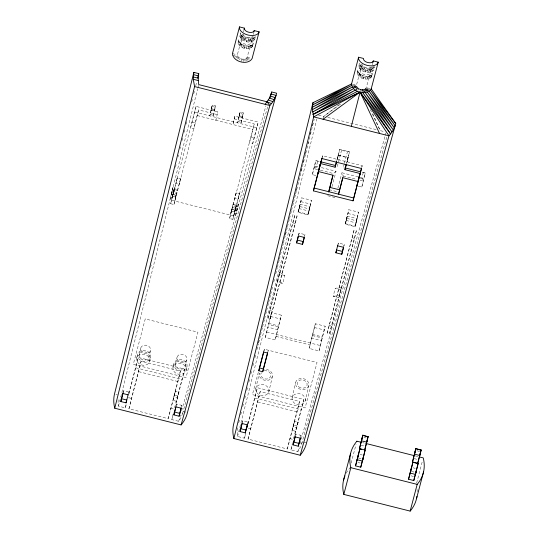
<?xml version="1.0" encoding="UTF-8"?>
<svg xmlns="http://www.w3.org/2000/svg" width="538" height="538" viewBox="0 0 538 538"><rect width="100%" height="100%" fill="white"/><g stroke="black" fill="none" stroke-linecap="round" stroke-linejoin="round"><path stroke-width="0.4" stroke-dasharray="2.69 2.02" d="M252.799 45.918L250.345 45.3L247.184 57.317C245.079 60.942 237.601 58.978 237.366 54.849L240.526 42.825L238.072 42.206L238.778 39.536L241.232 40.155A5.064 2.912 14.7 0 0 245.489 44.23A5.064 2.912 14.7 0 0 251.044 42.63L253.499 43.242C253.27 51.951 238.401 49.375 238.072 42.206M250.345 45.3C248.247 48.776 241.878 47.055 240.526 43.605L238.072 43.376L238.778 39.536M254.555 39.24L252.1 38.622C250.002 42.099 243.633 40.377 242.282 36.927L239.827 36.698L240.533 32.858C236.041 41.608 255.052 46.476 255.261 36.564L254.03 36.261M240.526 43.605L240.526 42.825M242.282 36.927L242.282 36.147L239.827 35.528M371.913 76.235L369.458 75.616L366.297 87.64C364.192 91.258 356.707 89.301 356.479 85.165L359.64 73.148L357.185 72.529L357.884 69.859L360.339 70.478A5.064 2.912 14.7 0 0 364.596 74.547A5.064 2.912 14.7 0 0 370.157 72.946L372.612 73.565C372.383 82.267 357.508 79.691 357.185 72.529M369.458 75.616C367.36 79.093 360.985 77.378 359.633 73.921L357.178 73.693L357.884 69.859M374.367 66.887C371.213 72.321 359.989 69.382 359.64 63.181C355.154 71.924 374.166 76.799 374.367 66.887L371.913 66.268C369.814 69.745 363.446 68.03 362.094 64.573L359.64 64.345L358.933 67.015L361.395 67.243C362.746 70.7 369.115 72.415 371.213 68.938L373.668 69.557M359.633 73.921L359.64 73.148M361.395 67.243L361.395 66.47L358.94 65.851M298.388 211.871L301.69 197.849L311.509 200.324L309.612 209L308.207 214.346L298.388 211.871L300.117 204.305L309.935 206.78L308.207 214.346M345.517 223.734L348.819 209.712L358.638 212.187L356.734 220.862L355.329 226.209L345.517 223.734L347.245 216.168L357.064 218.636L355.329 226.209M173.303 192.665L174.44 188.098L172.274 197.56L170.62 197.143L172.806 187.688L174.44 188.098L177.284 190.815L176.578 193.485L171.689 192.254L172.106 190.358L173.74 190.768L176.578 193.485M232.92 204.817L236.626 203.747L238.247 204.158L236.115 213.626L234.46 213.209L236.189 205.644L232.92 204.817L232.214 207.493L237.11 208.724M123.094 392.821L123.579 390.689L128.817 392.007L128.495 393.426M170.66 203.7L172.853 194.4L176.121 195.22L173.935 204.527L170.66 203.7L196.054 106.41L217.863 111.897L215.859 120.243L216.558 117.573M238.247 204.158L235.375 216.289L171.575 200.23L173.74 190.768M177.264 177.863L175.96 183.539L179.235 184.366L180.533 178.69L177.264 177.863L171.958 198.024M118.145 399.788A83.282 47.869 14.7 0 0 118.239 404.495L118.468 406.15L125.341 407.878L126.255 403.877M136.699 358.052L137.567 354.273M196.054 106.41L190.62 127.802L193.895 128.629L198.623 109.9L217.157 114.567L217.863 111.897M129.133 393.46L138.259 357.407L184.736 369.108L175.57 405.302M139.201 354.683L140.721 348.059M174.843 201.051L176.148 195.381L171.252 194.157L171.958 191.474L173.572 191.884M128.938 408.786L141.09 361.254L180.364 371.139L177.977 381.543L168.219 418.672L128.938 408.786L141.09 361.254M173.935 204.527L198.623 109.9M149.019 357.151A5.064 4.143 12.9 0 0 142.57 351.832A5.064 4.143 12.9 0 0 140.748 358.772A5.064 4.143 12.9 0 0 149.019 357.151L150.539 350.534A5.064 4.143 12.9 0 0 144.09 345.208A5.064 4.143 12.9 0 0 142.261 352.148A5.064 4.143 12.9 0 0 150.539 350.534M149.793 361.348A6.752 5.521 12.9 0 0 141.191 354.253A6.752 5.521 12.9 0 0 138.757 363.506A6.752 5.521 12.9 0 0 149.793 361.348L150.66 357.568A6.752 5.521 12.9 0 0 142.059 350.467A6.752 5.521 12.9 0 0 139.624 359.72A6.752 5.521 12.9 0 0 150.66 357.568M212.322 105.078L209.807 115.872L212.322 105.078L215.597 105.905L213.082 116.699L215.597 105.905M240.977 61.756L241.623 58.918M244.783 46.9L244.46 48.319L245.167 45.649C247.971 46.281 252.235 46.436 253.499 43.242M246.545 40.222L246.216 41.641L247.245 37.552L244.877 36.55L242.981 34.257L240.526 34.022C242.557 39.207 252.114 41.782 255.261 36.564M173.028 367.198L173.895 363.412M175.543 363.782L177.056 357.165M234.904 116.188L232.907 124.534L234.904 116.188L258.233 122.059L232.84 219.356L229.571 218.529L231.757 209.228L235.032 210.049L232.84 219.356M168.219 418.672L180.364 371.139M173.882 396.647L173.014 400.427L176.612 401.335L178.885 392.209L175.287 391.301L173.882 396.647L177.479 397.548M175.287 391.301L174.42 395.087L178.017 395.995L178.885 392.209M240.143 112.079L237.628 122.872L240.143 112.079L243.418 112.906L240.896 123.7L243.418 112.906M186.014 412.148L183.128 411.422A83.282 47.869 14.7 0 1 179.611 419.943L178.69 421.308L171.817 419.579L173.465 412.377M176.276 405.457L176.605 404.038L181.837 405.356L181.514 406.775M185.341 366.338A5.064 4.143 12.9 0 0 178.946 360.964A5.064 4.143 12.9 0 0 177.036 367.884A5.064 4.143 12.9 0 0 185.341 366.338L186.854 359.72A5.064 4.143 12.9 0 0 180.465 354.34A5.064 4.143 12.9 0 0 178.549 361.26A5.064 4.143 12.9 0 0 186.854 359.72M186.121 370.494A6.752 5.521 12.9 0 0 177.52 363.392A6.752 5.521 12.9 0 0 175.085 372.646A6.752 5.521 12.9 0 0 186.121 370.494L186.989 366.708A6.752 5.521 12.9 0 0 178.387 359.613A6.752 5.521 12.9 0 0 175.953 368.866A6.752 5.521 12.9 0 0 186.989 366.708M230.486 215.059L231.784 209.383L236.673 210.614L237.379 207.944M236.169 192.691L234.871 198.367L238.146 199.194L239.444 193.519L236.169 192.691L230.869 212.853M234.205 118.858L254.259 123.908L249.531 142.631L252.799 143.451L258.233 122.059M229.571 218.529L254.259 123.908M233.754 215.879L235.92 206.424L237.54 206.827M242.127 423.527L242.773 420.689L248.011 422.007L247.688 423.426M267.998 318.14L294.77 215.348L297.063 215.926L295.328 223.492L270.291 318.718L267.998 318.14L294.77 215.348M277.635 280.264L277.204 282.161L282.766 283.56L284.878 275.543L279.747 272.255L277.635 280.264L282.766 283.56M279.747 272.255L279.309 274.145L284.878 275.543M265.375 337.413L271.482 312.706L281.3 315.181L276.599 334.542L275.194 339.888L265.375 337.413L267.81 327.178L277.628 329.646L275.194 339.888M278.328 326.976L268.509 324.508L271.482 312.706M270.291 318.718L297.063 215.926M263.707 352.067L264.36 349.229L317.05 362.491L305.113 407.905L252.416 394.643L258.381 371.973M255.812 388.375L259.276 373.238A6.752 5.521 12.9 0 0 265.382 380.413A6.752 5.521 12.9 0 0 272.497 374.932A6.752 5.521 12.9 0 0 264.326 369.35M237.487 427.811A83.296 47.882 14.7 0 0 237.352 434.818L237.574 436.473L244.454 438.201L245.55 433.399M248.247 423.776L257.372 387.73L303.849 399.425L294.535 436.177M309.935 206.78L307.83 214.79L298.012 212.322L301.69 197.849M267.635 353.056L268.287 350.218L267.857 351.845M248.052 439.109L260.197 391.577L299.471 401.462L297.09 411.866L287.326 448.995L248.052 439.109L260.197 391.577M323.264 118.542L323.748 116.416L338.974 104.661M315.873 175.516L312.363 174.635L315.86 160.566L319.787 161.555M298.59 235.247L299.081 233.122L304.972 234.602L304.642 236.021M312.363 174.635L315.86 160.566L319.229 161.925M277.628 329.646L281.3 315.181M307.83 214.79L311.509 200.324M321.926 158.542L322.578 155.704L362.182 165.67L361.529 168.508M268.899 391.671A6.752 5.521 12.9 0 0 260.298 384.569A6.752 5.521 12.9 0 0 257.87 393.823A6.752 5.521 12.9 0 0 268.899 391.671L272.369 376.533M338.301 155.058L337.306 159.409L339.747 149.349L349.565 151.824L347.124 161.884L348.12 157.533L338.301 155.058L336.808 160.734M360.413 90.66L360.736 89.241L359.391 90.229M363.896 77.216L363.574 78.635L364.273 75.966C367.077 76.598 371.341 76.759 372.612 73.565M365.652 70.539L365.329 71.957L366.351 67.869M292.141 397.515L295.604 382.384M342.948 177.13L343.204 175.993L341.926 172.765L357.898 176.78M311.663 338.214L315.342 323.748L325.16 326.216L319.047 350.924L309.229 348.456L311.663 338.214L321.482 340.689L319.047 350.924M315.342 323.748L309.229 348.456M287.326 448.995L299.471 401.462M293.075 426.647L292.208 430.427L295.806 431.335L298.079 422.209L294.481 421.301L293.075 426.647L296.673 427.549M294.481 421.301L293.613 425.087L297.211 425.995L298.079 422.209M306.566 442.828L302.235 441.738A83.282 47.869 14.7 0 1 298.718 450.266L297.803 451.631L290.93 449.896L291.845 445.894M292.026 445.094L292.578 442.693M337.703 245.846L338.355 243.008L344.246 244.487L343.594 247.325M295.47 435.457L295.799 434.038L301.031 435.356L300.386 438.194M357.064 218.636L354.959 226.653L345.14 224.178L348.819 209.712M305.228 400.81A6.752 5.521 12.9 0 0 296.626 393.715A6.752 5.521 12.9 0 0 294.192 402.969A6.752 5.521 12.9 0 0 305.228 400.81L308.698 385.679A6.752 5.521 12.9 0 0 300.096 378.577A6.752 5.521 12.9 0 0 297.662 387.831A6.752 5.521 12.9 0 0 308.698 385.679M321.482 340.689L325.16 326.216M327.238 333.049L354.011 230.257L356.304 230.836L354.569 238.401L329.525 333.627L327.238 333.049L354.011 230.257M358.281 186.188L361.785 187.076L365.275 173.007L362.081 172.2M361.785 187.076L365.275 173.007L361.556 172.577M329.525 333.627L356.304 230.836M354.959 226.653L358.638 212.187M341.274 287.736L338.732 297.642L333.17 296.243L335.275 288.227L341.274 287.736L340.836 289.632L335.275 288.227M148.555 275.537L149.161 273.096M150.579 267.393L151.185 264.952M175.482 167.244L176.087 164.803M178.112 156.659L178.515 155.031M180.136 148.515L180.539 146.887M182.16 140.378L182.765 137.93M184.184 132.234L184.79 129.792M186.209 124.09L186.814 121.649M191.676 102.106L192.483 98.851M193.7 93.962L194.709 89.893M195.724 85.824L196.733 81.749M118.468 406.15L197.688 88.676M197.89 87.862L198.502 85.414M258.556 342.498L259.161 340.056M285.483 234.205L286.088 231.764M296.209 191.051L296.815 188.609M301.267 170.694L302.08 167.439M303.298 162.55L304.306 158.481M305.322 154.413L306.33 150.337M307.951 143.828L308.355 142.2M310.379 134.056L310.984 131.615M312.403 125.912L313.008 123.471M238.704 422.922L239.511 419.667M240.728 414.785L241.535 411.523M242.752 406.641L243.559 403.386M244.777 398.497L245.59 395.242M246.801 390.353L247.816 386.284M248.825 382.215L249.639 378.954M250.849 374.071L251.663 370.816M252.873 365.927L253.687 362.673M254.898 357.783L255.711 354.529M256.922 349.646L258.341 343.943M258.543 343.13L260.365 335.799M260.567 334.986L262.389 327.662M262.591 326.848L264.414 319.518M264.622 318.704L266.445 311.374M266.646 310.56L268.469 303.23M268.67 302.417L270.493 295.093M270.695 294.279L272.517 286.949M273.728 282.06L274.541 278.805M275.752 273.923L277.171 268.22M277.373 267.406L279.195 260.076M279.397 259.262L283.244 243.795M283.445 242.981L285.268 235.651M285.476 234.837L287.292 227.513M287.5 226.693L289.323 219.369M289.525 218.556L291.347 211.226M291.549 210.412L293.371 203.082M293.573 202.268L295.396 194.944M295.597 194.124L314.226 119.221M237.574 436.473L316.801 118.992M172.806 187.688L169.947 199.833L171.575 200.23M172.853 194.4L172.395 196.135L175.664 196.962L176.121 195.22M122.946 393.096L123.579 390.689M180.533 178.69L175.691 197.116L172.416 196.289M128.394 393.614L128.817 392.007M128.777 393.466L138.259 357.407M125.341 407.878L126.396 403.877M211.104 110.196L211.542 108.306L214.817 109.127L214.38 111.023M238.771 40.7L239.275 41.917L238.569 44.587L240.863 44.412M239.275 41.917L240.244 43.087L239.538 45.764L241.508 45.192M241.232 40.155L242.282 36.147M243.384 31.95L243.788 30.424M240.244 43.087L241.609 44.15L240.91 46.819L242.416 45.905M241.609 44.15L243.29 45.024L242.591 47.694L243.539 46.483M247.103 45.986L246.397 48.655L246.081 47.122M248.973 46.006L248.274 48.676L247.325 47.136M251.044 42.63L252.1 38.622M253.203 34.425L253.606 32.899M250.654 45.71L249.955 48.38L248.448 46.941M252.026 45.125L251.327 47.795L249.363 46.55M253.001 44.284L252.295 46.954L250.009 45.992M238.926 117.197L239.356 115.307L242.631 116.134L242.201 118.024M174.621 407.569L184.736 369.108M171.817 419.579L172.859 415.612M176.182 405.639L176.605 404.038M231.757 209.228L231.306 210.963L234.575 211.784L235.032 210.049M181.42 406.957L181.837 405.356M235.489 208.314L236.626 203.747M239.444 193.519L234.602 211.938L231.327 211.118M242.356 422.296L242.773 420.689M298.012 212.322L300.117 204.305M263.929 350.857L264.36 349.229M247.588 423.614L248.011 422.007M247.89 423.789L257.372 387.73M244.454 438.201L245.718 433.393M317.682 169.571L313.755 168.582L316.398 166.336L317.662 161.528M298.469 235.436L299.081 233.122M322.154 157.325L322.578 155.704M304.562 236.148L304.972 234.602M357.884 71.023L358.382 72.233L357.683 74.903L359.969 74.728M358.382 72.233L359.35 73.41L358.651 76.08L360.615 75.515M360.339 70.478L361.395 66.47M336.768 160.66L339.747 149.349L341.549 150.31L347.44 151.797L349.565 151.824L346.586 163.135L348.12 157.533M359.35 73.41L360.722 74.473L360.023 77.142L361.529 76.221M332 186.632L336.035 171.279L321.112 167.526M337.299 166.471L341.549 150.31M360.722 74.473L362.404 75.34L361.697 78.017L362.646 76.806M366.21 76.302L365.51 78.972L365.188 77.445M337.891 188.112L341.926 172.765M344.253 163.915L343.19 167.957L345.315 167.984M344.461 163.108L347.44 151.797M368.086 76.322L367.38 78.992L366.439 77.459M370.157 72.946L371.213 68.938M372.316 64.742L372.713 63.215M369.767 76.033L369.061 78.703L367.555 77.264M371.139 75.441L370.433 78.118L368.469 76.873M372.108 74.6L371.408 77.277L369.122 76.309M337.945 244.548L338.355 243.008M345.14 224.178L347.245 216.168M361.751 167.291L362.182 165.67M343.836 246.034L344.246 244.487M359.976 180.217L363.17 181.017L361.886 177.789L363.15 172.98M293.519 438.692L303.849 399.425M290.93 449.896L291.986 445.861M295.375 435.639L295.799 434.038M300.614 436.957L301.031 435.356M351.153 463.057L356.042 444.442M416.647 482.996L422.606 460.333M178.69 421.308L180.479 414.852M181.595 410.817L265.92 105.818M182.523 413.635L267.763 106.316M297.803 451.631L299.141 446.775M300.036 443.541L385.02 136.161M385.248 135.354L385.914 132.926M301.63 443.951L386.869 136.639M245.994 37.135L245.046 38.346L244.346 41.016L245.294 39.805M239.43 59.711L240.378 58.501M365.107 67.452L364.159 68.662L363.453 71.339L364.401 70.128M358.537 90.034L359.485 88.824L357.501 90.357M247.245 37.552L249.787 37.788L252.47 36.645L254.756 37.606L254.05 40.276L251.764 39.314M336.035 171.279L333.392 173.525L318.462 169.766M340.561 104.063L323.748 116.416L318.557 115.105M356.217 89.557L358.369 88.239L356.169 89.456M244.877 36.55L243.371 37.472L242.665 40.142L244.171 39.227M237.446 59.025L239.255 57.922M363.984 66.873L362.478 67.795L361.778 70.465L363.285 69.543M356.56 89.348L358.369 88.239M357.454 87.533L356.022 88.367L357.454 87.533L355.88 87.99M354.609 87.956L356.808 86.752L352.235 87.102M353.533 87.472L356.472 85.945L351.563 85.481M354.582 87.849L356.808 86.752M353.506 86.611L356.479 85.165L351.57 83.928M353.446 87.351L356.472 85.945M243.963 35.844L241.999 36.416L241.293 39.086L243.263 38.514M235.987 57.896L238.347 57.216M363.076 66.167L361.106 66.732L360.406 69.402L362.37 68.837M232.214 207.493L235.92 206.424M333.17 296.243L339.169 295.752M243.317 35.064L241.031 35.239L240.325 37.909L242.618 37.734M234.649 56.665L237.702 56.429M362.43 65.38L360.137 65.555L359.438 68.225L361.724 68.05M232.456 55.165L237.366 55.622M232.456 53.612L237.366 54.849M247.184 57.317L250.688 58.198M369.801 88.521L366.297 87.64L368.705 91.036M327.783 117.425L376.176 129.604M370.292 109.557L380.205 130.62L384.657 131.743M211.461 108.864L214.729 109.685M239.275 115.865L242.551 116.685M210.156 114.54L213.431 115.361M237.978 121.541L241.253 122.361M194.756 112.086L256.935 127.735M197.325 115.576L252.961 129.584M338.362 155.401L348.18 157.876M191.918 122.126L195.193 122.953M250.829 136.955L254.104 137.775M316.398 166.336L317.965 166.733M358.691 176.982L361.886 177.789M314.474 166.619L317.978 167.506M360.386 178.179L363.89 179.06M343.204 175.993L356.781 179.41M329.142 189.685L337.447 191.777M327.75 195.738L336.815 198.018M300.823 201.636L310.641 204.104M347.951 213.499L357.77 215.967M299.794 206.531L309.612 209M346.916 218.394L356.734 220.862M298.879 208.536L308.698 211.01M346.008 220.398L355.826 222.866M172.389 189.584L177.284 190.815M293.042 222.914L295.328 223.492M352.276 237.823L354.569 238.401M269.733 310.574L272.02 311.152M328.967 325.483L331.26 326.062M270.621 316.492L280.439 318.967M314.474 327.528L324.293 330.002M268.677 323.392L278.496 325.867M312.531 334.434L322.349 336.902M312.363 335.544L322.181 338.012M266.781 332.074L320.453 345.584M276.102 336.411L310.144 344.979M135.879 367.817L182.355 379.512M254.985 398.133L301.462 409.835M138.703 371.657L177.977 381.543M257.816 401.98L297.09 411.866M363.896 437.421L366.136 437.986M416.916 450.77L419.909 451.523M362.558 442.633L364.179 443.036M415.154 455.868L418.389 456.681M361.038 445.249L364.777 446.19M414.058 458.591L417.804 459.533M359.996 454.449L362.242 455.014M413.016 467.798L415.262 468.363M115.912 394.502L117.358 394.865M128.441 397.656L131.326 398.382M170.6 408.268L174.198 409.176M248.274 428.161L250.439 428.705M289.713 438.584L293.311 439.492M358.382 458.046L362.121 458.988M411.402 471.389L414.395 472.142M357.891 462.465L360.13 463.03M410.911 475.807L413.904 476.56M362.404 75.34L364.273 75.966M243.29 45.024L245.167 45.649M371.576 66.961L373.863 67.922L373.164 70.599L370.877 69.631M367.824 91.11L365.961 88.333L370.534 90.256M246.848 58.01L249.901 59.294M370.931 67.519L372.895 68.763L372.188 71.44L370.231 70.196M366.647 90.989L365.309 88.891L369.236 91.379M251.818 37.203L253.781 38.447L253.082 41.117L251.118 39.873M246.202 58.568L250.13 61.063M370.016 67.916L371.523 69.355L370.816 72.025L369.317 70.586M365.705 91.433L364.394 89.281L366.808 91.588M250.903 37.593L252.409 39.032L251.71 41.702L250.204 40.263M245.288 58.965L247.695 61.265M365.961 88.333L367.911 90.996M365.309 88.891L366.748 90.949M364.394 89.281L365.786 91.359M364.535 91.648L363.278 89.476L364.623 91.581M368.893 68.111L369.841 69.644L369.142 72.314L368.194 70.781M363.278 89.476L365.168 92.549M249.787 37.788L250.735 39.328L250.029 41.998L249.081 40.458M244.165 59.16L245.301 61.002M363.325 91.601L362.027 89.463L362.511 91.756M363.251 91.635L362.027 89.463L363.036 91.749M360.736 89.241L361.798 91.494M372.8 113.854L380.205 130.62M367.649 68.091L367.965 69.624L367.266 72.294L366.943 70.767M248.536 37.774L248.859 39.308L248.159 41.977L247.836 40.444M242.92 59.14L243.398 61.44M264.279 370.796A5.064 4.143 12.9 0 1 270.836 375.047A5.064 4.143 12.9 0 1 264.77 378.893A5.064 4.143 12.9 0 1 261.354 372.659M346.25 473.158A83.329 47.902 14.7 0 1 349.875 467.919M417.064 489.425A83.329 47.902 14.7 0 1 417.206 491.793M211.972 106.416L211.192 109.644L214.46 110.465L215.247 107.237L211.972 106.416M239.793 113.417L239.006 116.645L242.282 117.466L243.068 114.238L239.793 113.417M145.247 318.913L133.31 364.32L186 377.582L197.944 332.175L145.247 318.913M298.745 386.849A5.064 4.143 12.9 0 0 307.05 385.309A5.064 4.143 12.9 0 0 300.655 379.936A5.064 4.143 12.9 0 0 298.745 386.849"/><path stroke-width="0.81" d="M265.153 104.325L269.262 98.427L271.744 91.978L276.653 93.215L187.453 412.511A83.329 47.902 14.7 0 1 181.104 424.919L114.755 408.221L194.581 86.564L193.263 79.301L193.848 72.374L198.757 73.612L198.159 78.185L198.704 84.6L267.03 101.796L271.495 103.632L274.172 99.664L276.034 95.421L271.192 93.962M300.211 455.235L388.967 135.832L390.601 133.955L360.083 92.079L313.042 114.433L355.349 90.081L312.605 112.012L353.527 88.669L312.376 109.617L352.235 87.102L312.356 107.264L351.563 85.481L312.551 104.957L351.57 83.928L312.961 102.691L312.376 109.617L313.694 116.881L233.869 438.537L300.211 455.235A83.329 47.902 14.7 0 0 306.566 442.828L395.76 123.532L371.207 88.871L378.227 62.159L373.318 60.928A5.064 2.912 14.7 0 1 367.757 62.529A5.064 2.912 14.7 0 1 363.5 58.454L358.59 57.223L351.57 83.928C352.034 92.2 366.997 96.12 371.207 88.871M128.185 394.415L126.06 402.861L120.821 401.543L122.946 393.096M126.06 402.861L126.712 400.023L121.474 398.705M173.848 414.885L175.953 406.876L181.192 408.194L179.08 416.204L173.848 414.885L175.973 406.439M179.08 416.204L181.205 407.757M240.015 431.543L242.127 423.527L247.359 424.845L245.254 432.861L240.015 431.543L242.14 423.097M258.791 370.769L259.444 367.931L263.371 368.92L262.719 371.758L258.791 370.769L263.707 352.067L267.635 353.056L262.719 371.758M245.254 432.861L247.379 424.415M296.606 242.907L298.429 235.96L304.32 237.44L302.497 244.386L296.606 242.907L298.267 236.209M313.432 190.862L321.926 158.542L361.529 168.508L353.029 200.829L313.432 190.862L321.939 158.132M317.272 175.872L318.106 172.247M319.384 167.856L320.211 164.231M302.497 244.386L304.36 236.922M328.617 191.952L332.961 175.139M328.805 191.73L333.002 175.227L318.274 171.521L320.171 164.305M320.379 163.505L335.107 167.21L336.559 161.467M338.61 193.667L342.78 177.614M338.624 194.205L342.82 177.695L357.871 181.488L356.876 185.839M358.98 177.822L359.976 173.471L344.925 169.685L346.163 164.749M335.873 252.786L336.526 249.955L342.417 251.434L341.764 254.272L335.873 252.786L337.743 245.321M293.042 444.886L295.147 436.876L300.386 438.194L298.274 446.204L293.042 444.886L295.167 436.439M353.029 200.829L361.536 168.105M298.274 446.204L300.399 437.757M362.868 459.176L360.763 467.186L355.524 465.868L359.902 448.732L365.141 450.05L362.437 461.066L357.198 459.748L358.496 454.072M361.67 449.412L359.424 448.847L362.397 437.044M362.834 435.155L361.529 440.83L366.768 442.149L367.636 438.362L364.663 450.165L368.174 436.809L362.834 435.155L359.424 448.847M360.763 467.186L365.141 450.05M362.437 461.066L363.735 455.39M367.777 437.737L368.066 436.473M415.887 472.519L413.783 480.535L408.544 479.217L412.928 462.075L418.16 463.393L415.457 474.408L410.218 473.097L411.523 467.421M421.093 449.815L419.788 455.491L414.556 454.173L415.854 448.504L421.193 450.151L417.683 463.507L412.444 462.189L415.423 450.393M413.783 480.535L416.546 469.54M417.683 463.507L420.655 451.712M415.457 474.408L416.587 469.492M357.198 459.748L359.902 448.732M410.218 473.097L412.928 462.075M193.848 72.374L114.473 394.139A83.329 47.902 14.7 0 0 114.755 408.221M312.961 102.691L233.579 424.462A83.329 47.902 14.7 0 0 233.869 438.537M197.749 77.68L198.757 73.612M351.327 126.356L360.083 92.079L388.967 135.832L313.694 116.881L360.083 92.079L379.559 133.458M120.821 401.543L122.933 393.527L128.165 394.845M239.484 26.9L232.456 53.612C232.92 61.877 247.883 65.804 252.093 58.555L259.114 31.843L254.212 30.605A5.064 2.912 14.7 0 1 248.65 32.206A5.064 2.912 14.7 0 1 244.393 28.137L239.484 26.9A10.128 5.817 14.7 0 0 247.998 35.044A10.128 5.817 14.7 0 0 259.114 31.843M243.99 29.664L244.393 28.137M253.808 32.132L254.212 30.605M259.659 367.118L263.721 351.67M246.834 427.797L247.258 426.197M263.371 368.92L267.648 352.659M335.107 167.21L336.6 161.541M372.915 62.455L373.318 60.928M344.925 169.685L346.418 164.009M357.871 181.488L359.976 173.471M342.417 251.434L343.432 247.574M341.764 254.272L343.594 247.325L337.703 245.846M343.52 480.326L350.547 453.615M416.93 496.419A83.329 47.902 14.7 0 1 410.151 511.1L343.809 494.402L350.83 467.69A83.329 47.902 14.7 0 1 356.902 441.194M355.524 465.868L357.635 457.858M412.444 462.189L415.854 448.504M408.544 479.217L410.655 471.201M416.755 468.739L418.16 463.393M410.158 511.1L417.179 484.388A83.329 47.902 14.7 0 0 423.245 457.892L419.196 456.883M416.506 498.692L423.527 471.981M270.17 97.64L271.744 91.978M181.104 424.919L269.854 105.509L271.495 103.632M395.141 125.744L393.285 129.981L390.601 133.955L362.673 92.523L392.047 132.005L365.168 92.549L393.285 129.981L367.407 92.159L394.32 127.896L369.236 91.379L395.141 125.744L370.534 90.256L395.76 123.532M323.103 119.248L360.083 92.079M313.042 114.433L357.588 91.245M193.445 74.634L198.354 75.871M193.25 76.947L198.159 78.185M193.263 79.301L198.172 80.532M194.581 86.564L269.854 105.509L267.03 101.796M320.574 161.756L335.497 165.509M345.315 167.984L360.487 171.797M329.801 187.379L339.619 189.853M314.078 188.024L353.681 197.991M297.252 240.069L303.143 241.549M362.935 435.491L368.174 436.809M415.961 448.833L421.193 450.151M356.896 441.207L360.944 442.223M365.8 443.446L414.347 455.666M174.494 412.047L179.732 413.366M240.668 428.705L245.906 430.023M293.687 442.048L298.926 443.366M350.83 467.69L417.179 484.388M270.385 96.114L275.207 97.573M269.444 98.071L274.172 99.664M268.321 99.967L272.934 101.689M378.227 62.159A10.128 5.817 14.7 0 1 367.111 65.367A10.128 5.817 14.7 0 1 358.59 57.223M343.809 494.402A83.329 47.902 14.7 0 1 344.919 475.935"/></g></svg>
